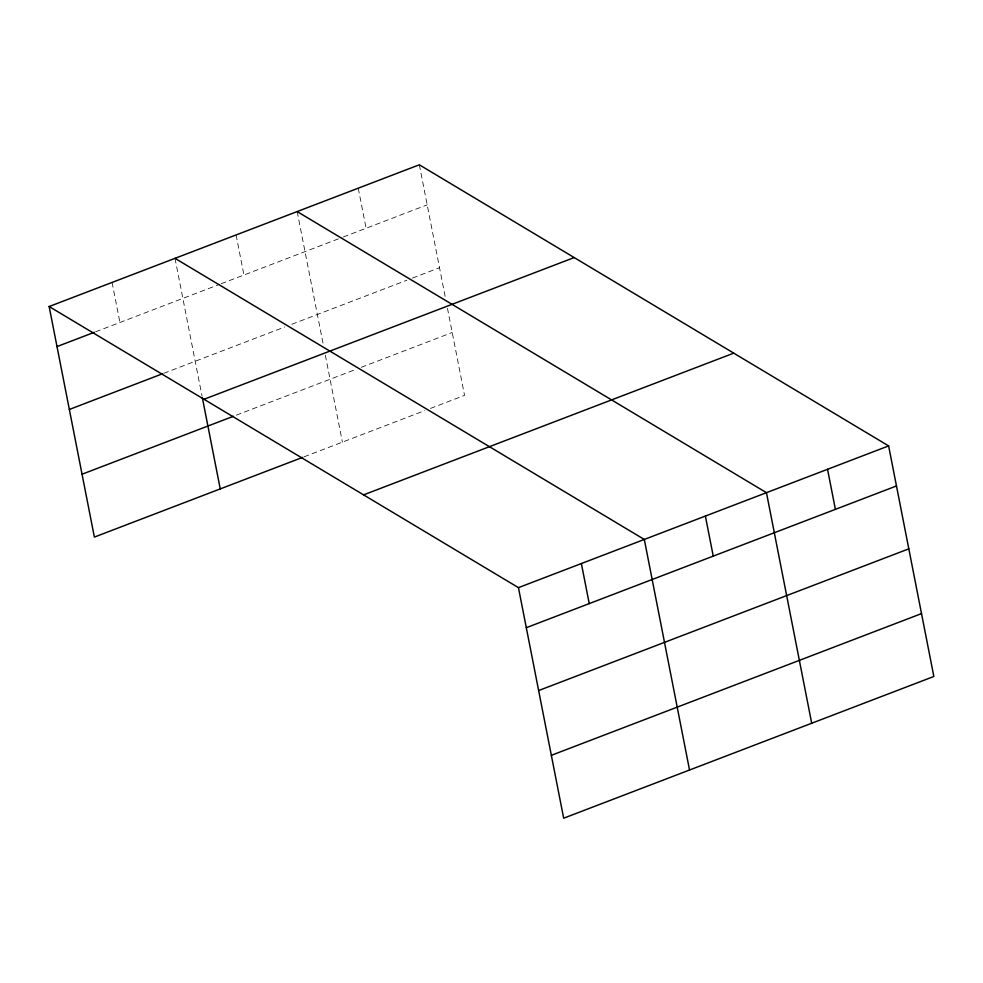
<?xml version="1.0" encoding="UTF-8"?>
<svg xmlns="http://www.w3.org/2000/svg" width="983" height="983" viewBox="0 0 983 983"><rect width="100%" height="100%" fill="white"/><g stroke="black" fill="none" stroke-linecap="round" stroke-linejoin="round"><path stroke-width="0.74" stroke-dasharray="4.92 3.69" d="M95.621 331.799L219.799 284.259M221.212 283.718L341.949 237.493M343.374 236.952L427.175 204.857M163.731 373.319L284.689 327.007M291.791 324.292L406.839 280.241M412.528 278.066L439.512 267.732M236.313 415.158L355.637 369.485M361.314 367.31L452.217 332.5M304.042 456.825L424.779 410.599M430.468 408.424L464.554 395.363L447.486 308.404M419.323 164.8L445.422 297.849M358.242 188.183L366.106 228.24M297.161 211.566L323.272 344.628M325.336 355.17L342.403 442.141M236.08 234.962L243.944 275.019M175.011 258.345L201.994 395.916M112.074 282.44L119.938 322.498"/><path stroke-width="1.47" d="M49.15 306.524L419.323 164.8L888.62 445.913L933.85 676.476L563.677 818.2L518.446 587.637L49.15 306.524L94.38 537.087L302.629 457.365M57.014 346.581L94.196 332.352M69.338 409.456L162.306 373.859M204.022 399.295L574.183 257.571M82.056 474.224L233.475 416.251M363.575 494.867L733.748 353.143M518.446 587.637L888.62 445.913M526.31 627.695L896.471 485.971M538.635 690.558L908.808 548.833M551.352 755.325L921.513 613.601M297.161 211.566L766.457 492.68L811.7 723.242M175.011 258.345L644.307 539.446L689.538 770.008M827.539 469.296L835.403 509.354M705.376 516.063L713.24 556.12M581.371 563.542L589.235 603.599M202.289 397.415L220.241 488.907"/></g></svg>
